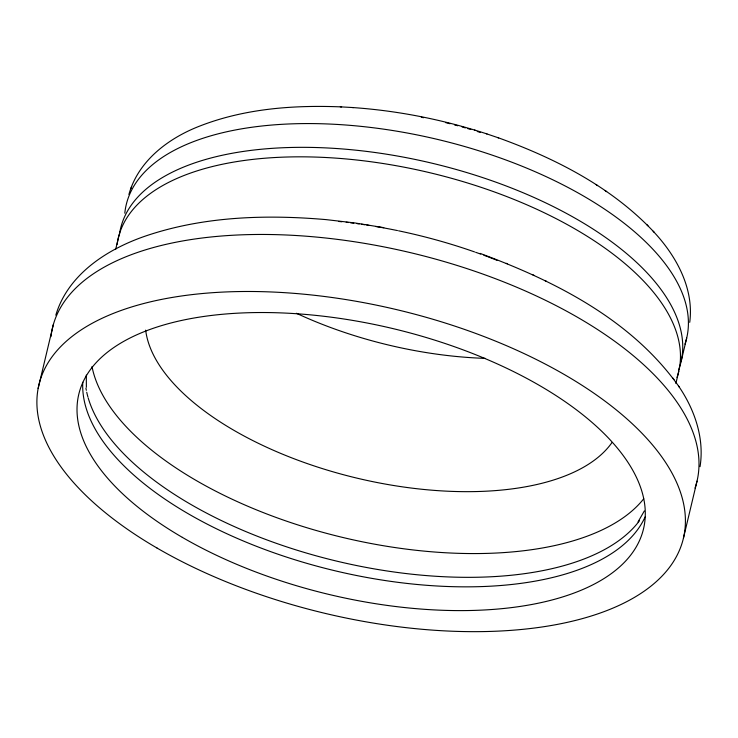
<?xml version="1.0" encoding="UTF-8"?>
<svg xmlns="http://www.w3.org/2000/svg" width="738" height="738" viewBox="0 0 738 738"><rect width="100%" height="100%" fill="white"/><g stroke="black" fill="none" stroke-linecap="round" stroke-linejoin="round"><path stroke-width="1.11" d="M86.309 375.089L86.383 387.192M689.726 322.349C694.255 288.051 675.916 255.422 653.148 231.215M700.039 466.665C704.615 438.188 694.541 409.295 678.517 385.983M38.127 388.529L53.385 324.434M115.654 249.426L119.076 235.081M675.87 383.474L678.757 371.334M681.026 361.832L686.681 338.069M683.434 538.159L697.023 481.13M55.811 315.172C67.868 274.573 106.844 249.37 144.925 236.234C202.932 216.372 265.505 214.361 326.104 219.62L355.153 222.987L383.76 227.655M128.91 194.454C138.034 161.428 167.498 138.901 198.107 126.715C243.485 108.624 293.226 104.888 341.62 106.909M130.958 188.458L131.641 186.483M644.339 510.936L638.029 521.904M352.33 107.527C398.077 110.682 443.39 119.704 486.969 133.938M340.292 106.835L353.511 107.591M497.836 137.637L498.667 137.914C555.982 158.633 612.319 187.489 654.394 232.516M474.635 130.045L475.115 130.211M486.314 133.726L498.667 137.914M480.097 253.402C555.327 281.196 632.3 320.108 679.523 387.413M506.277 263.309L507.412 263.761M532.827 274.785L534.072 275.385M545.059 280.634L546.434 281.298M596.203 184.694L597.577 185.616M605.197 190.653L606.654 191.631M646.82 224.592L648.019 225.846M673.038 378.197L674.015 379.59M643.748 498.75A290.265 136.714 13.4 0 1 342.294 537.347A290.265 136.714 13.4 0 1 91.992 366.555M639.477 520.705A290.265 136.714 13.4 0 1 346.343 563.352A290.265 136.714 13.4 0 1 88.228 398.04M87.942 397.062A290.265 136.714 13.4 0 1 86.733 392.238M86.337 390.319A290.265 136.714 13.4 0 1 85.931 388.087M119.39 234.85A288.051 135.672 13.4 0 1 434.073 163.698A288.051 135.672 13.4 0 1 678.554 369.895M124.805 213.19A288.051 135.672 13.4 0 1 435.383 138.901A288.051 135.672 13.4 0 1 684.938 344.139M117.13 244.352A288.051 135.672 13.4 0 1 429.636 172.674A288.051 135.672 13.4 0 1 677.004 377.404M611.959 442.579A243.734 114.805 13.4 0 1 355.817 477.864A243.734 114.805 13.4 0 1 145.663 330.144M645.077 516.997A290.265 136.714 13.4 0 1 334.369 570.622A290.265 136.714 13.4 0 1 82.776 382.275M50.959 336.648A331.251 156.022 13.4 0 1 408.917 252.295A331.251 156.022 13.4 0 1 695.002 488.113M485.244 358.373A243.734 114.805 13.4 0 1 296.436 313.281M421.343 117.277A243.734 114.805 13.4 0 1 423.557 117.711M445.687 122.637A243.734 114.805 13.4 0 1 450.088 123.744M454.479 124.879A243.734 114.805 13.4 0 1 457.763 125.764M462.126 126.964A243.734 114.805 13.4 0 1 465.383 127.895M467.56 128.523A243.734 114.805 13.4 0 1 470.798 129.491M477.265 131.475A243.734 114.805 13.4 0 1 480.475 132.499M338.622 221.437A288.051 135.672 13.4 0 1 341.86 221.778M346.196 222.267A288.051 135.672 13.4 0 1 348.364 222.525M350.532 222.793A288.051 135.672 13.4 0 1 353.797 223.208M357.054 223.642A288.051 135.672 13.4 0 1 359.24 223.946M361.417 224.26A288.051 135.672 13.4 0 1 364.683 224.739M366.869 225.072A288.051 135.672 13.4 0 1 369.055 225.404M375.605 226.474A288.051 135.672 13.4 0 1 397.478 230.579M398.566 230.809A288.051 135.672 13.4 0 1 474.571 251.916M475.604 252.276A288.051 135.672 13.4 0 1 480.761 254.121M483.833 255.247A288.051 135.672 13.4 0 1 486.895 256.39M487.91 256.769A288.051 135.672 13.4 0 1 496.997 260.302M157.083 548.076A331.251 156.022 13.4 0 0 681.423 545.142A331.251 156.022 13.4 0 0 244.961 291.492A331.251 156.022 13.4 0 0 157.083 548.076M182.332 537.365A290.265 136.714 13.4 0 0 641.792 534.801A290.265 136.714 13.4 0 0 259.342 312.534A290.265 136.714 13.4 0 0 182.332 537.365"/></g></svg>
